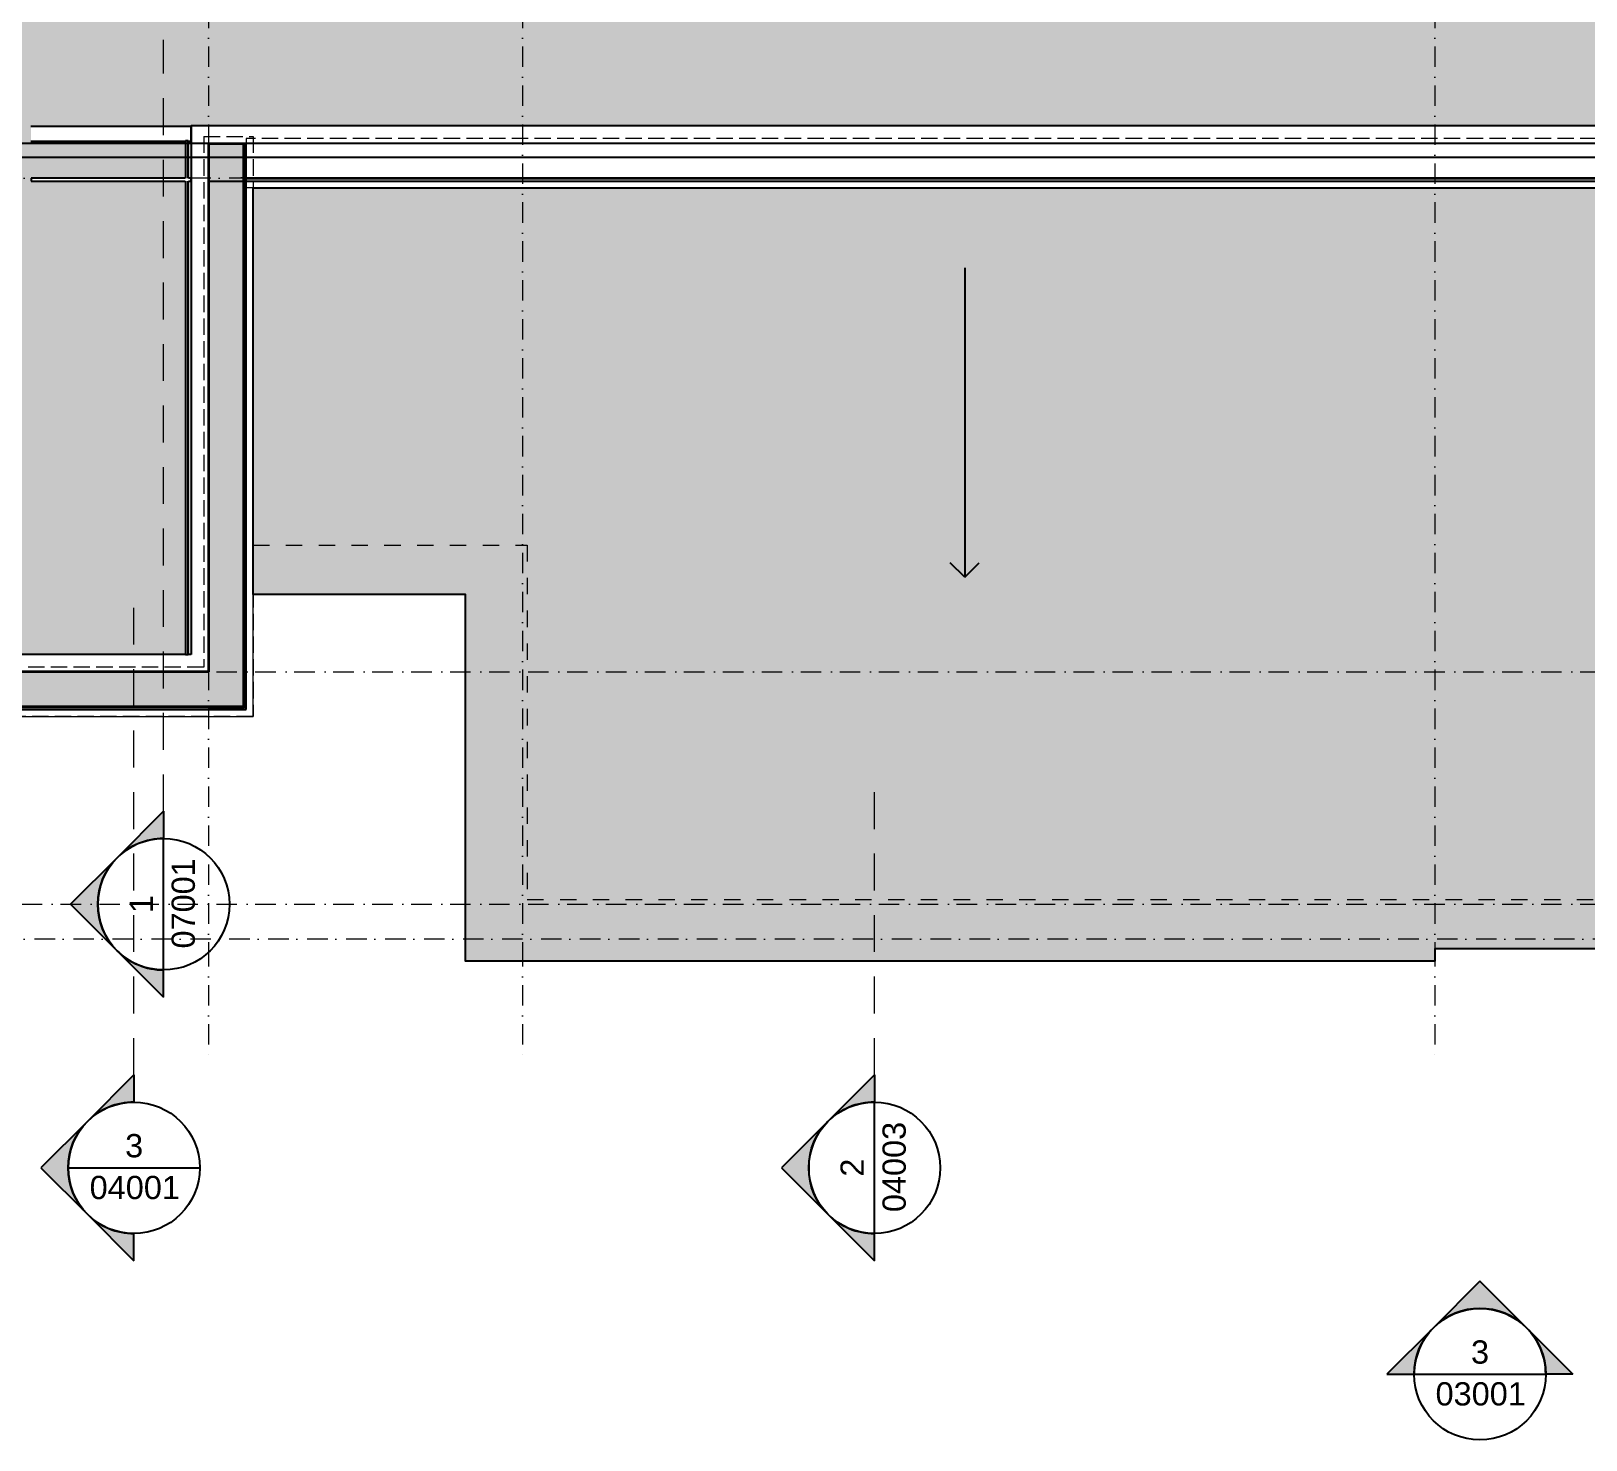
# Model space of a CAD drawing. Header units: millimetres. Extents: x -6231 to 41555, y -4611 to 21681.
# Drawn here: x 4123 to 17501, y -4611 to 7516 of the extents above; entities that cross this region are included whole.
import ezdxf
from ezdxf.enums import TextEntityAlignment as Align

# ---------------------------------------------------------------- set-up
doc = ezdxf.new("R2010")
doc.units = ezdxf.units.MM
doc.header["$MEASUREMENT"] = 0
for name, pattern in [('Dashed', [282.222223, 141.111112, -141.111112]), ('Dot & Dashed', [335.138881, 176.388884, -88.194442, 0, -70.555556]), ('Hidden Line', [195.611112, 141.111112, -54.5]), ('Long Dashed', [529.166651, 317.499995, -211.666656]), ('Wipeout_Contour', [1000, 0, -1000])]:
    doc.linetypes.add(name, pattern=pattern)
for name, color, linetype in [('A-Ee_40_20-M_GeneralFFAndEInternalFixed', 7, 'Continuous'), ('A-Zz_20_10_90-T_TextRoof', 7, 'Continuous'), ('A-Zz_60_50_30-P_MarkerElevation', 7, 'Continuous'), ('A-Zz_60_50_80-P_MarkerSection', 7, 'Continuous'), ('A-Zz_60_50_80-P_MarkerSectionStairs', 7, 'Continuous'), ('NewA-Ee_25_10-M_WallsExternal', 7, 'Continuous'), ('NewA-Ee_25_10-M_WallsInternal', 7, 'Continuous'), ('NewA-Ee_30_10-M_Roofs', 7, 'Continuous'), ('NewA-SL-M_SpacesExternal', 7, 'Continuous'), ('NewA-Zz_35_40_80-M_GridStructural', 7, 'Continuous'), ('NewA-Zz_60_50_90-P_VoidOpening', 7, 'Continuous')]:
    doc.layers.add(name, color=color, linetype=linetype)
doc.styles.add('GENERATED_STYLE_1', font='')
doc.styles.get('GENERATED_STYLE_1').set_extended_font_data('Arial')

# ---------------------------------------------------------------- blocks, each defined once
blk = doc.blocks.new('ROOF OF SECOND FLOOR_Roof-2_1_1', base_point=(18250, 9133))
at = {"layer": 'NewA-SL-M_SpacesExternal', "color": 253, "linetype": 'Continuous', "lineweight": 13}
for p, q in [((6033, 1617), (6033, 6167)), ((6033, 6167), (35233, 6167)), ((1517, 1617), (6033, 1617))]:
    blk.add_line(p, q, dxfattribs=at)
at = {"layer": 'NewA-SL-M_SpacesExternal', "color": 5, "lineweight": 70, "style": 'GENERATED_STYLE_1'}
for tag, height, p in [('ROOM_NAME', 200, (18250, 9441)), ('ROOM_NUMBER', 150, (18250, 9138)), ('adj_text', 150, (18250, 8902))]:
    blk.add_attdef(tag, text='', height=height, dxfattribs=at).set_placement(p, align=Align.TOP_CENTER)
blk = doc.blocks.new('Wall_4_1', base_point=(34850, 6550))
at = {"color": 254, "linetype": 'Wipeout_Contour', "lineweight": 0, "ltscale": 88038.710944}
blk.add_wipeout([(5516, 6684), (34716, 6684), (34700, 6700), (5516, 6700)], dxfattribs=at).dxf.layer = 'NewA-Ee_25_10-M_WallsExternal'
at = {"color": 254, "linetype": 'Wipeout_Contour', "lineweight": 0, "ltscale": 34678.483637}
blk.add_wipeout([(5500, 6700), (5516, 6684), (5516, 6684), (5516, 6700)], dxfattribs=at).dxf.layer = 'NewA-Ee_25_10-M_WallsExternal'
at = {"color": 254, "linetype": 'Wipeout_Contour', "lineweight": 0, "ltscale": 88121.94905}
blk.add_wipeout([(5580, 6620), (34780, 6620), (34716, 6684), (5580, 6684)], dxfattribs=at).dxf.layer = 'NewA-Ee_25_10-M_WallsExternal'
at = {"color": 254, "linetype": 'Wipeout_Contour', "lineweight": 0, "ltscale": 43353.091864}
blk.add_wipeout([(5516, 6683), (5577, 6620), (5580, 6620), (5580, 6684), (5516, 6684)], dxfattribs=at).dxf.layer = 'NewA-Ee_25_10-M_WallsExternal'
at = {"color": 254, "linetype": 'Wipeout_Contour', "lineweight": 0, "ltscale": 88217.434659}
blk.add_wipeout([(5650, 6550), (34850, 6550), (34780, 6620), (5650, 6620)], dxfattribs=at).dxf.layer = 'NewA-Ee_25_10-M_WallsExternal'
at = {"layer": 'NewA-Ee_25_10-M_WallsExternal', "linetype": 'Continuous', "flags": 128}
blk.add_lwpolyline([(34700, 6700), (5500, 6700)], dxfattribs=at)
at = {"color": 254, "linetype": 'Wipeout_Contour', "lineweight": 0, "ltscale": 43314.966389}
blk.add_wipeout([(5580, 6618), (5645, 6550), (5650, 6550), (5650, 6620), (5580, 6620)], dxfattribs=at).dxf.layer = 'NewA-Ee_25_10-M_WallsExternal'
at = {"color": 254, "linetype": 'Wipeout_Contour', "lineweight": 0, "ltscale": 88673.26166}
blk.add_wipeout([(5975, 6250), (35150, 6250), (34850, 6550), (5975, 6550)], dxfattribs=at).dxf.layer = 'NewA-Ee_25_10-M_WallsExternal'
at = {"color": 254, "linetype": 'Wipeout_Contour', "lineweight": 0, "ltscale": 25970.601111}
blk.add_wipeout([(5580, 6620), (5577, 6620), (5580, 6618)], dxfattribs=at).dxf.layer = 'NewA-Ee_25_10-M_WallsExternal'
at = {"color": 254, "linetype": 'Wipeout_Contour', "lineweight": 0, "ltscale": 34997.076368}
blk.add_wipeout([(5955, 6250), (5975, 6250), (5975, 6550), (5955, 6550)], dxfattribs=at).dxf.layer = 'NewA-Ee_25_10-M_WallsExternal'
at = {"color": 254, "linetype": 'Wipeout_Contour', "lineweight": 0, "ltscale": 34963.167044}
blk.add_wipeout([(5950, 6250), (5955, 6250), (5955, 6550), (5950, 6550)], dxfattribs=at).dxf.layer = 'NewA-Ee_25_10-M_WallsExternal'
at = {"color": 254, "linetype": 'Wipeout_Contour', "lineweight": 0, "ltscale": 43394.65933}
blk.add_wipeout([(5650, 6545), (5936, 6250), (5950, 6250), (5950, 6550), (5650, 6550)], dxfattribs=at).dxf.layer = 'NewA-Ee_25_10-M_WallsExternal'
at = {"color": 254, "linetype": 'Wipeout_Contour', "lineweight": 0, "ltscale": 25943.771249}
blk.add_wipeout([(5650, 6550), (5645, 6550), (5650, 6545)], dxfattribs=at).dxf.layer = 'NewA-Ee_25_10-M_WallsExternal'
at = {"color": 254, "linetype": 'Wipeout_Contour', "lineweight": 0, "ltscale": 88697.733038}
blk.add_wipeout([(5975, 6225), (35175, 6225), (35155, 6245), (5975, 6245)], dxfattribs=at).dxf.layer = 'NewA-Ee_25_10-M_WallsExternal'
at = {"color": 254, "linetype": 'Wipeout_Contour', "lineweight": 0, "ltscale": 43137.532822}
blk.add_wipeout([(5955, 6231), (5960, 6225), (5975, 6225), (5975, 6245), (5955, 6245)], dxfattribs=at).dxf.layer = 'NewA-Ee_25_10-M_WallsExternal'
at = {"color": 254, "linetype": 'Wipeout_Contour', "lineweight": 0, "ltscale": 25864.078299}
blk.add_wipeout([(5950, 6245), (5941, 6245), (5950, 6235)], dxfattribs=at).dxf.layer = 'NewA-Ee_25_10-M_WallsExternal'
at = {"layer": 'NewA-Ee_25_10-M_WallsExternal', "linetype": 'Continuous'}
for p, q in [((5950, 6250), (5936, 6250)), ((5950, 6245), (5941, 6245)), ((5955, 6250), (5950, 6250)), ((35150, 6250), (5955, 6250)), ((5975, 6245), (5955, 6245)), ((5955, 6231), (5955, 6245)), ((35155, 6245), (5975, 6245))]:
    blk.add_line(p, q, dxfattribs=at)
at = {"layer": 'NewA-Ee_25_10-M_WallsExternal', "linetype": 'Continuous', "flags": 128}
blk.add_lwpolyline([(5975, 6225), (35175, 6225)], dxfattribs=at)
blk = doc.blocks.new('Wall_7_1', base_point=(34850, 6550))
at = {"color": 254, "linetype": 'Wipeout_Contour', "lineweight": 0, "ltscale": 87940.978713}
blk.add_wipeout([(34850, 6550), (5650, 6550), (5650, 6250), (34850, 6250)], dxfattribs=at).dxf.layer = 'NewA-Ee_25_10-M_WallsExternal'
at = {"layer": 'NewA-Ee_25_10-M_WallsExternal', "linetype": 'Continuous', "flags": 128}
blk.add_lwpolyline([(34850, 6550), (5650, 6550)], dxfattribs=at)
at = {"color": 254, "linetype": 'Wipeout_Contour', "lineweight": 0, "ltscale": 87634.693812}
blk.add_wipeout([(34850, 6245), (5650, 6245), (5650, 6225), (34850, 6225)], dxfattribs=at).dxf.layer = 'NewA-Ee_25_10-M_WallsExternal'
at = {"layer": 'NewA-Ee_25_10-M_WallsExternal', "linetype": 'Continuous'}
for p, q in [((34850, 6250), (5650, 6250)), ((34850, 6245), (5650, 6245))]:
    blk.add_line(p, q, dxfattribs=at)
at = {"layer": 'NewA-Ee_25_10-M_WallsExternal', "linetype": 'Continuous', "flags": 128}
blk.add_lwpolyline([(5975, 6225), (34850, 6225)], dxfattribs=at)
blk = doc.blocks.new('Wall_10_1', base_point=(1900, 2000))
at = {"color": 254, "linetype": 'Wipeout_Contour', "lineweight": 0, "ltscale": 17738.240501}
blk.add_wipeout([(5500, 2150), (2050, 2150), (2034, 2134), (5516, 2134)], dxfattribs=at).dxf.layer = 'NewA-Ee_25_10-M_WallsExternal'
at = {"color": 254, "linetype": 'Wipeout_Contour', "lineweight": 0, "ltscale": 17671.48378}
blk.add_wipeout([(5516, 2134), (2034, 2134), (1970, 2070), (5580, 2070)], dxfattribs=at).dxf.layer = 'NewA-Ee_25_10-M_WallsExternal'
at = {"layer": 'NewA-Ee_25_10-M_WallsExternal', "linetype": 'Continuous', "flags": 128}
blk.add_lwpolyline([(5500, 2150), (2050, 2150)], dxfattribs=at)
at = {"color": 254, "linetype": 'Wipeout_Contour', "lineweight": 0, "ltscale": 17561.254409}
blk.add_wipeout([(5580, 2070), (1970, 2070), (1900, 2000), (5650, 2000)], dxfattribs=at).dxf.layer = 'NewA-Ee_25_10-M_WallsExternal'
at = {"color": 254, "linetype": 'Wipeout_Contour', "lineweight": 0, "ltscale": 17274.318884}
blk.add_wipeout([(5650, 2000), (1900, 2000), (1600, 1700), (5950, 1700)], dxfattribs=at).dxf.layer = 'NewA-Ee_25_10-M_WallsExternal'
at = {"color": 254, "linetype": 'Wipeout_Contour', "lineweight": 0, "ltscale": 17033.953028}
blk.add_wipeout([(5955, 1695), (1595, 1695), (1590, 1690), (5960, 1690)], dxfattribs=at).dxf.layer = 'NewA-Ee_25_10-M_WallsExternal'
at = {"layer": 'NewA-Ee_25_10-M_WallsExternal', "linetype": 'Continuous'}
for p, q in [((5955, 1695), (1595, 1695)), ((5950, 1700), (1600, 1700))]:
    blk.add_line(p, q, dxfattribs=at)
at = {"layer": 'NewA-Ee_25_10-M_WallsExternal', "linetype": 'Continuous', "flags": 128}
blk.add_lwpolyline([(1590, 1690), (5960, 1690)], dxfattribs=at)
blk = doc.blocks.new('Wall_11_1', base_point=(5650, 2000))
at = {"color": 254, "linetype": 'Wipeout_Contour', "lineweight": 0, "ltscale": 25989.80888}
blk.add_wipeout([(5516, 6684), (5500, 6700), (5500, 6684)], dxfattribs=at).dxf.layer = 'NewA-Ee_25_10-M_WallsExternal'
at = {"color": 254, "linetype": 'Wipeout_Contour', "lineweight": 0, "ltscale": 37806.629324}
blk.add_wipeout([(5500, 6684), (5500, 2150), (5516, 2134), (5516, 6683), (5516, 6684)], dxfattribs=at).dxf.layer = 'NewA-Ee_25_10-M_WallsExternal'
at = {"color": 254, "linetype": 'Wipeout_Contour', "lineweight": 0, "ltscale": 25939.340619}
blk.add_wipeout([(5577, 6620), (5516, 6683), (5516, 6620)], dxfattribs=at).dxf.layer = 'NewA-Ee_25_10-M_WallsExternal'
at = {"color": 254, "linetype": 'Wipeout_Contour', "lineweight": 0, "ltscale": 37795.380486}
blk.add_wipeout([(5516, 6620), (5516, 2134), (5580, 2070), (5580, 6618), (5577, 6620)], dxfattribs=at).dxf.layer = 'NewA-Ee_25_10-M_WallsExternal'
at = {"layer": 'NewA-Ee_25_10-M_WallsExternal', "linetype": 'Continuous', "flags": 128}
for points in [[(5500, 6700), (5500, 6684)], [(5500, 6684), (5500, 2150)]]:
    blk.add_lwpolyline(points, dxfattribs=at)
at = {"color": 254, "linetype": 'Wipeout_Contour', "lineweight": 0, "ltscale": 25907.440086}
blk.add_wipeout([(5645, 6550), (5580, 6618), (5580, 6550)], dxfattribs=at).dxf.layer = 'NewA-Ee_25_10-M_WallsExternal'
at = {"color": 254, "linetype": 'Wipeout_Contour', "lineweight": 0, "ltscale": 37842.616314}
blk.add_wipeout([(5580, 6550), (5580, 2070), (5650, 2000), (5650, 6545), (5645, 6550)], dxfattribs=at).dxf.layer = 'NewA-Ee_25_10-M_WallsExternal'
at = {"color": 254, "linetype": 'Wipeout_Contour', "lineweight": 0, "ltscale": 25691.308836}
blk.add_wipeout([(5936, 6250), (5650, 6545), (5650, 6250)], dxfattribs=at).dxf.layer = 'NewA-Ee_25_10-M_WallsExternal'
at = {"color": 254, "linetype": 'Wipeout_Contour', "lineweight": 0, "ltscale": 37845.150032}
blk.add_wipeout([(5650, 6250), (5650, 2000), (5950, 1700), (5950, 6235), (5936, 6250)], dxfattribs=at).dxf.layer = 'NewA-Ee_25_10-M_WallsExternal'
at = {"color": 254, "linetype": 'Wipeout_Contour', "lineweight": 0, "ltscale": 25851.426961}
blk.add_wipeout([(5955, 6225), (5960, 6225), (5955, 6231)], dxfattribs=at).dxf.layer = 'NewA-Ee_25_10-M_WallsExternal'
at = {"color": 254, "linetype": 'Wipeout_Contour', "lineweight": 0, "ltscale": 29619.055839}
blk.add_wipeout([(5955, 6225), (5955, 1695), (5960, 1690), (5960, 6225)], dxfattribs=at).dxf.layer = 'NewA-Ee_25_10-M_WallsExternal'
at = {"layer": 'NewA-Ee_25_10-M_WallsExternal', "linetype": 'Continuous'}
for p, q in [((5950, 6235), (5950, 1700)), ((5955, 6231), (5955, 6225)), ((5955, 6225), (5955, 1695))]:
    blk.add_line(p, q, dxfattribs=at)
at = {"layer": 'NewA-Ee_25_10-M_WallsExternal', "linetype": 'Continuous', "flags": 128}
blk.add_lwpolyline([(5960, 1690), (5960, 6225)], dxfattribs=at)
blk = doc.blocks.new('Wall_14_1', base_point=(1900, 2000))
at = {"color": 254, "linetype": 'Wipeout_Contour', "lineweight": 0, "ltscale": 17201.422194}
blk.add_wipeout([(5650, 2000), (1900, 2000), (1900, 1700), (5650, 1700)], dxfattribs=at).dxf.layer = 'NewA-Ee_25_10-M_WallsExternal'
at = {"layer": 'NewA-Ee_25_10-M_WallsExternal', "linetype": 'Continuous', "flags": 128}
blk.add_lwpolyline([(5650, 2000), (1900, 2000)], dxfattribs=at)
at = {"color": 254, "linetype": 'Wipeout_Contour', "lineweight": 0, "ltscale": 16870.806212}
blk.add_wipeout([(5650, 1695), (1900, 1695), (1900, 1675), (5650, 1675)], dxfattribs=at).dxf.layer = 'NewA-Ee_25_10-M_WallsExternal'
at = {"layer": 'NewA-Ee_25_10-M_WallsExternal', "linetype": 'Continuous'}
for p, q in [((5650, 1700), (1900, 1700)), ((5650, 1695), (1900, 1695))]:
    blk.add_line(p, q, dxfattribs=at)
at = {"layer": 'NewA-Ee_25_10-M_WallsExternal', "linetype": 'Continuous', "flags": 128}
blk.add_lwpolyline([(1900, 1675), (5650, 1675)], dxfattribs=at)
blk = doc.blocks.new('Wall_15_1', base_point=(5650, 2000))
at = {"color": 254, "linetype": 'Wipeout_Contour', "lineweight": 0, "ltscale": 29288.546868}
blk.add_wipeout([(5650, 6225), (5650, 2000), (5950, 2000), (5950, 6225)], dxfattribs=at).dxf.layer = 'NewA-Ee_25_10-M_WallsExternal'
at = {"layer": 'NewA-Ee_25_10-M_WallsExternal', "linetype": 'Continuous', "flags": 128}
blk.add_lwpolyline([(5650, 6225), (5650, 2000)], dxfattribs=at)
at = {"color": 254, "linetype": 'Wipeout_Contour', "lineweight": 0, "ltscale": 29825.318989}
blk.add_wipeout([(5955, 6225), (5955, 2000), (5975, 2000), (5975, 6225)], dxfattribs=at).dxf.layer = 'NewA-Ee_25_10-M_WallsExternal'
at = {"layer": 'NewA-Ee_25_10-M_WallsExternal', "linetype": 'Continuous'}
for p, q in [((5950, 6225), (5950, 2000)), ((5955, 6225), (5955, 2000))]:
    blk.add_line(p, q, dxfattribs=at)
at = {"layer": 'NewA-Ee_25_10-M_WallsExternal', "linetype": 'Continuous', "flags": 128}
for points in [[(5650, 6225), (5950, 6225)], [(5955, 6225), (5960, 6225)], [(5975, 2000), (5975, 6225)]]:
    blk.add_lwpolyline(points, dxfattribs=at)
blk = doc.blocks.new('Wall_56_1', base_point=(4122, 6695))
at = {"color": 254, "linetype": 'Wipeout_Contour', "lineweight": 0, "ltscale": 32850.168417}
blk.add_wipeout([(4122, 6570), (5500, 6570), (5500, 6695), (4122, 6695)], dxfattribs=at).dxf.layer = 'NewA-Ee_25_10-M_WallsInternal'
at = {"layer": 'NewA-Ee_25_10-M_WallsInternal', "linetype": 'Continuous', "flags": 128}
for points in [[(5500, 6695), (4122, 6695)], [(5500, 6570), (5500, 6695)], [(4122, 6570), (5500, 6570)]]:
    blk.add_lwpolyline(points, dxfattribs=at)
blk = doc.blocks.new('Wall_68_1', base_point=(1900, 2000))
at = {"layer": 'NewA-Ee_25_10-M_WallsExternal', "linetype": 'Continuous', "lineweight": 13}
for points in [[(5650, 2000), (1900, 2000), (1600, 1700), (5950, 1700)], [(5955, 1695), (1595, 1695), (1575, 1675), (5975, 1675)]]:
    blk.add_hatch(color=6, dxfattribs=at).paths.add_polyline_path(points)
at = {"layer": 'NewA-Ee_25_10-M_WallsExternal', "linetype": 'Continuous'}
blk.add_line((5955, 1695), (1595, 1695), dxfattribs=at)
at = {"layer": 'NewA-Ee_25_10-M_WallsExternal', "color": 92, "linetype": 'Continuous', "lineweight": 35}
blk.add_line((5950, 1700), (1600, 1700), dxfattribs=at)
at = {"layer": 'NewA-Ee_25_10-M_WallsExternal', "color": 92, "linetype": 'Continuous', "lineweight": 35, "flags": 128}
blk.add_lwpolyline([(5650, 2000), (1900, 2000)], dxfattribs=at)
at = {"layer": 'NewA-Ee_25_10-M_WallsExternal', "linetype": 'Continuous', "flags": 128}
blk.add_lwpolyline([(1575, 1675), (5975, 1675)], dxfattribs=at)
blk = doc.blocks.new('Wall_69_1', base_point=(5650, 6550))
at = {"layer": 'NewA-Ee_25_10-M_WallsExternal', "linetype": 'Continuous', "lineweight": 13}
for points in [[(5650, 6550), (5650, 2000), (5950, 1700), (5950, 6550)], [(5955, 6550), (5955, 1695), (5975, 1675), (5975, 6550)]]:
    blk.add_hatch(color=6, dxfattribs=at).paths.add_polyline_path(points)
at = {"layer": 'NewA-Ee_25_10-M_WallsExternal', "color": 92, "linetype": 'Continuous', "lineweight": 35}
blk.add_line((5950, 6550), (5950, 1700), dxfattribs=at)
at = {"layer": 'NewA-Ee_25_10-M_WallsExternal', "linetype": 'Continuous'}
blk.add_line((5955, 6550), (5955, 1695), dxfattribs=at)
at = {"layer": 'NewA-Ee_25_10-M_WallsExternal', "color": 92, "linetype": 'Continuous', "lineweight": 35, "flags": 128}
for points in [[(5650, 6550), (5650, 2000)], [(5650, 6550), (5950, 6550)]]:
    blk.add_lwpolyline(points, dxfattribs=at)
at = {"layer": 'NewA-Ee_25_10-M_WallsExternal', "linetype": 'Continuous', "flags": 128}
for points in [[(5955, 6550), (5975, 6550)], [(5975, 1675), (5975, 6550)]]:
    blk.add_lwpolyline(points, dxfattribs=at)
blk = doc.blocks.new('Wall_70_1', base_point=(4124, 6225))
at = {"color": 254, "linetype": 'Wipeout_Contour', "lineweight": 0, "ltscale": 33231.940774}
blk.add_wipeout([(5500, 6225), (5500, 6250), (5476, 6250), (5476, 6225)], dxfattribs=at).dxf.layer = 'NewA-Ee_25_10-M_WallsInternal'
at = {"color": 254, "linetype": 'Wipeout_Contour', "lineweight": 0, "ltscale": 31522.318643}
blk.add_wipeout([(5451, 6225), (5451, 6250), (4124, 6250), (4124, 6225)], dxfattribs=at).dxf.layer = 'NewA-Ee_25_10-M_WallsInternal'
at = {"layer": 'NewA-Ee_25_10-M_WallsInternal', "linetype": 'Continuous', "flags": 128}
for points in [[(5451, 6250), (4124, 6250)], [(4124, 6250), (4124, 6225)], [(4124, 6225), (5451, 6225)], [(5500, 6250), (5476, 6250)], [(5476, 6225), (5500, 6225)], [(5500, 6225), (5500, 6250)]]:
    blk.add_lwpolyline(points, dxfattribs=at)
blk = doc.blocks.new('Wall_71_1', base_point=(5451, 2150))
at = {"color": 254, "linetype": 'Wipeout_Contour', "lineweight": 0, "ltscale": 28831.08902}
blk.add_wipeout([(5476, 2150), (5476, 6570), (5451, 6570), (5451, 2150)], dxfattribs=at).dxf.layer = 'NewA-Ee_25_10-M_WallsInternal'
at = {"layer": 'NewA-Ee_25_10-M_WallsInternal', "linetype": 'Continuous', "flags": 128}
for points in [[(5476, 6570), (5451, 6570)], [(5451, 6570), (5451, 6250)], [(5476, 6250), (5476, 6570)], [(5451, 6225), (5451, 2150)], [(5476, 2150), (5476, 6225)], [(5451, 2150), (5476, 2150)]]:
    blk.add_lwpolyline(points, dxfattribs=at)
blk = doc.blocks.new('Standard grid marker')
at = {"layer": 'NewA-Zz_35_40_80-M_GridStructural', "color": 6, "linetype": 'Dot & Dashed', "lineweight": 13}
for p, q in [((1000, 0), (18131, 0)), ((18131, 0), (19131, 0))]:
    blk.add_line(p, q, dxfattribs=at)
at = {"layer": 'NewA-Zz_35_40_80-M_GridStructural', "style": 'GENERATED_STYLE_1'}
blk.add_attdef('AC_MarkerText_1', text='', height=250, rotation=90, dxfattribs=at).set_placement((-250, 14), align=Align.MIDDLE_CENTER)
blk = doc.blocks.new('Standard grid marker_2')
at = {"layer": 'NewA-Zz_35_40_80-M_GridStructural', "color": 6, "linetype": 'Dot & Dashed', "lineweight": 13}
blk.add_line((1000, 0), (40176, 0), dxfattribs=at)
at = {"layer": 'NewA-Zz_35_40_80-M_GridStructural', "style": 'GENERATED_STYLE_1'}
blk.add_attdef('AC_MarkerText_1', text='', height=250, dxfattribs=at).set_placement((41426, 14), align=Align.MIDDLE_CENTER)
blk = doc.blocks.new('Standard grid marker_4')
at = {"layer": 'NewA-Zz_35_40_80-M_GridStructural', "color": 6, "linetype": 'Dot & Dashed', "lineweight": 13}
blk.add_line((1000, 0), (40176, 0), dxfattribs=at)
blk = doc.blocks.new('Beam_4_1', base_point=(34850, 6550))
at = {"layer": 'NewA-Ee_25_10-M_WallsExternal', "color": 6, "linetype": 'Hidden Line', "lineweight": 13}
for p, q in [((34808, 6592), (5975, 6592)), ((5975, 6592), (5975, 6167)), ((35233, 6167), (5975, 6167))]:
    blk.add_line(p, q, dxfattribs=at)
at = {"layer": 'NewA-Ee_25_10-M_WallsExternal', "color": 251, "linetype": 'Dot & Dashed', "lineweight": 13}
blk.add_line((34850, 6550), (5975, 6550), dxfattribs=at)
blk = doc.blocks.new('Beam_6_1', base_point=(5650, 6608))
at = {"layer": 'NewA-Ee_25_10-M_WallsExternal', "color": 6, "linetype": 'Hidden Line', "lineweight": 13}
for p, q in [((5608, 6608), (5608, 2042)), ((5608, 6608), (6033, 6608)), ((6033, 6608), (6033, 1617))]:
    blk.add_line(p, q, dxfattribs=at)
at = {"layer": 'NewA-Ee_25_10-M_WallsExternal', "color": 251, "linetype": 'Dot & Dashed', "lineweight": 13}
blk.add_line((5650, 6608), (5650, 2000), dxfattribs=at)
blk = doc.blocks.new('Beam_7_1', base_point=(5650, 2000))
at = {"layer": 'NewA-Ee_25_10-M_WallsExternal', "color": 6, "linetype": 'Hidden Line', "lineweight": 13}
for p, q in [((5608, 2042), (1942, 2042)), ((6033, 1617), (1517, 1617))]:
    blk.add_line(p, q, dxfattribs=at)
at = {"layer": 'NewA-Ee_25_10-M_WallsExternal', "color": 251, "linetype": 'Dot & Dashed', "lineweight": 13}
blk.add_line((5650, 2000), (1900, 2000), dxfattribs=at)
blk = doc.blocks.new('Beam_9_1', base_point=(34850, 6550))
at = {"layer": 'NewA-Ee_30_10-M_Roofs', "color": 251, "linetype": 'Dot & Dashed', "lineweight": 13}
blk.add_line((34850, 6550), (0, 6550), dxfattribs=at)
at = {"layer": 'NewA-Ee_30_10-M_Roofs', "linetype": 'Continuous'}
blk.add_line((34850, 6550), (0, 6550), dxfattribs=at)
blk = doc.blocks.new('Beam_10_1', base_point=(5650, 6550))
at = {"layer": 'NewA-Ee_30_10-M_Roofs', "color": 251, "linetype": 'Dot & Dashed', "lineweight": 13}
blk.add_line((5650, 6550), (1900, 6550), dxfattribs=at)
at = {"layer": 'NewA-Ee_30_10-M_Roofs', "linetype": 'Continuous'}
for p, q in [((5650, 6550), (1900, 6550)), ((5650, 2000), (1900, 2000))]:
    blk.add_line(p, q, dxfattribs=at)
blk = doc.blocks.new('Line_2_1', base_point=(12156, 5478))
at = {"layer": 'A-Zz_20_10_90-T_TextRoof', "linetype": 'Continuous'}
for p, q in [((12156, 5478), (12156, 2815)), ((12156, 2815), (12031, 2940)), ((12156, 2815), (12281, 2940))]:
    blk.add_line(p, q, dxfattribs=at)
blk = doc.blocks.new('Cutting Plane_2_1', base_point=(11380, -2269))
at = {"layer": 'A-Zz_60_50_80-P_MarkerSection', "linetype": 'Continuous'}
for points in [[(11380, -1469), (11380, -1703, 0.198912), (10980, -1869)], [(10980, -2669, -0.414214), (10980, -1869), (10580, -2269)], [(11380, -3069), (11380, -2835, -0.198912), (10980, -2669)]]:
    blk.add_hatch(color=256, dxfattribs=at).paths.add_polyline_path(points)
at = {"layer": 'A-Zz_60_50_80-P_MarkerSection', "color": 6, "linetype": 'Long Dashed', "lineweight": 13}
blk.add_line((11380, -1469), (11380, 1144), dxfattribs=at)
at = {"layer": 'A-Zz_60_50_80-P_MarkerSection', "linetype": 'Continuous'}
for p, q in [((10980, -1869), (11380, -1469)), ((11380, -1469), (11380, -1703)), ((11380, -2835), (11380, -1703)), ((10980, -1869), (10580, -2269)), ((10580, -2269), (10980, -2669)), ((10980, -2669), (11380, -3069)), ((11380, -3069), (11380, -2835))]:
    blk.add_line(p, q, dxfattribs=at)
blk.add_circle((11380, -2269), 566, dxfattribs=at)
for start, end in [(90, 135), (135, 225), (225, 270)]:
    blk.add_arc((11380, -2269), 566, start, end, dxfattribs=at)
at = {"layer": 'A-Zz_60_50_80-P_MarkerSection', "char_height": 200, "attachment_point": 7, "rotation": 90, "style": 'GENERATED_STYLE_1'}
for s, insert in [('\\A1;{\\fArial|b0|i0|c0|p34;04003}', (11652, -2650)), ('\\A1;{\\fArial|b0|i0|c0|p34;2}', (11288, -2345))]:
    blk.add_mtext(s, dxfattribs=dict(at, insert=insert))
blk = doc.blocks.new('Cutting Plane_6_1', base_point=(5263, 0))
at = {"layer": 'A-Zz_60_50_80-P_MarkerSectionStairs', "linetype": 'Continuous'}
for points in [[(5263, 800), (5263, 566, 0.198912), (4863, 400)], [(4863, -400, -0.414214), (4863, 400), (4463, 0)], [(5263, -800), (5263, -566, -0.198912), (4863, -400)]]:
    blk.add_hatch(color=256, dxfattribs=at).paths.add_polyline_path(points)
at = {"layer": 'A-Zz_60_50_80-P_MarkerSectionStairs', "color": 6, "linetype": 'Long Dashed', "lineweight": 13}
blk.add_line((5263, 800), (5263, 7442), dxfattribs=at)
at = {"layer": 'A-Zz_60_50_80-P_MarkerSectionStairs', "linetype": 'Continuous'}
for p, q in [((4863, 400), (5263, 800)), ((5263, 800), (5263, 566)), ((5263, -566), (5263, 566)), ((4863, 400), (4463, 0)), ((4463, 0), (4863, -400)), ((4863, -400), (5263, -800)), ((5263, -800), (5263, -566))]:
    blk.add_line(p, q, dxfattribs=at)
blk.add_circle((5263, 0), 566, dxfattribs=at)
for start, end in [(90, 135), (135, 225), (225, 270)]:
    blk.add_arc((5263, 0), 566, start, end, dxfattribs=at)
at = {"layer": 'A-Zz_60_50_80-P_MarkerSectionStairs', "char_height": 200, "attachment_point": 7, "rotation": 90, "style": 'GENERATED_STYLE_1'}
for s, insert in [('\\A1;{\\fArial|b0|i0|c0|p34;07001}', (5535, -381)), ('\\A1;{\\fArial|b0|i0|c0|p34;1}', (5172, -76))]:
    blk.add_mtext(s, dxfattribs=dict(at, insert=insert))
blk = doc.blocks.new('Elevation_4_1', base_point=(-7813, -4045))
at = {"layer": 'A-Zz_60_50_30-P_MarkerElevation', "linetype": 'Continuous'}
for points in [[(16189, -3645, -0.414214), (16989, -3645), (16589, -3245)], [(15789, -4045), (16023, -4045, -0.198912), (16189, -3645)], [(17389, -4045), (17154, -4045, 0.198912), (16989, -3645)]]:
    blk.add_hatch(color=256, dxfattribs=at).paths.add_polyline_path(points)
for p, q in [((16589, -3245), (16189, -3645)), ((16989, -3645), (16589, -3245)), ((16189, -3645), (15789, -4045)), ((16989, -3645), (17389, -4045)), ((15789, -4045), (16023, -4045)), ((16023, -4045), (17154, -4045)), ((17389, -4045), (17154, -4045))]:
    blk.add_line(p, q, dxfattribs=at)
blk.add_circle((16589, -4045), 566, dxfattribs=at)
for start, end in [(45, 135), (135, 180), (0, 45)]:
    blk.add_arc((16589, -4045), 566, start, end, dxfattribs=at)
at = {"layer": 'A-Zz_60_50_30-P_MarkerElevation', "char_height": 200, "attachment_point": 7, "style": 'GENERATED_STYLE_1'}
for s, insert in [('\\A1;{\\fArial|b0|i0|c0|p34;3}', (16512, -3957)), ('\\A1;{\\fArial|b0|i0|c0|p34;03001}', (16207, -4317))]:
    blk.add_mtext(s, dxfattribs=dict(at, insert=insert))
blk = doc.blocks.new('Cutting Plane_9_1', base_point=(5008, -2269))
at = {"layer": 'A-Zz_60_50_80-P_MarkerSection', "linetype": 'Continuous'}
for points in [[(5008, -1469), (5008, -1703, 0.198912), (4608, -1869)], [(4608, -2669, -0.414214), (4608, -1869), (4208, -2269)], [(5008, -3069), (5008, -2835, -0.198912), (4608, -2669)]]:
    blk.add_hatch(color=256, dxfattribs=at).paths.add_polyline_path(points)
at = {"layer": 'A-Zz_60_50_80-P_MarkerSection', "color": 6, "linetype": 'Long Dashed', "lineweight": 13}
blk.add_line((5008, -1469), (5008, 2731), dxfattribs=at)
at = {"layer": 'A-Zz_60_50_80-P_MarkerSection', "linetype": 'Continuous'}
for p, q in [((4608, -1869), (5008, -1469)), ((5008, -1469), (5008, -1703)), ((4608, -1869), (4208, -2269)), ((4208, -2269), (4608, -2669)), ((4442, -2269), (5574, -2269)), ((4608, -2669), (5008, -3069)), ((5008, -3069), (5008, -2835))]:
    blk.add_line(p, q, dxfattribs=at)
blk.add_circle((5008, -2269), 566, dxfattribs=at)
for start, end in [(90, 135), (135, 225), (225, 270)]:
    blk.add_arc((5008, -2269), 566, start, end, dxfattribs=at)
at = {"layer": 'A-Zz_60_50_80-P_MarkerSection', "char_height": 200, "attachment_point": 7, "style": 'GENERATED_STYLE_1'}
for s, insert in [('\\A1;{\\fArial|b0|i0|c0|p34;3}', (4932, -2181)), ('\\A1;{\\fArial|b0|i0|c0|p34;04001}', (4627, -2541))]:
    blk.add_mtext(s, dxfattribs=dict(at, insert=insert))
blk = doc.blocks.new('Beam_11_1', base_point=(34850, 6427))
at = {"layer": 'NewA-Zz_60_50_90-P_VoidOpening', "color": 251, "linetype": 'Dot & Dashed', "lineweight": 13}
blk.add_line((34850, 6427), (0, 6427), dxfattribs=at)
at = {"layer": 'NewA-Zz_60_50_90-P_VoidOpening', "linetype": 'Continuous'}
blk.add_line((34850, 6427), (0, 6427), dxfattribs=at)

msp = doc.modelspace()

# ---------------------------------------------------------------- hatches: boundary and pattern name
at = {"layer": 'A-Ee_40_20-M_GeneralFFAndEInternalFixed', "linetype": 'Continuous', "lineweight": 13}
for color, points in [(9, [(150.3, 15099.7), (34699.7, 15099.7), (34699.7, 6700.3), (5499.7, 6700.3), (5499.7, 2150.3), (2050.3, 2150.3), (2050.3, 6700.3), (150.3, 6700.3)]), (254, [(6033.1, 2666.8), (6033.1, 6166.9), (28433.1, 6166.9), (28433.1, -383.1), (16200, -383.1), (16200, -490.1), (7859.9, -490.1), (7859.9, 2666.8)])]:
    msp.add_hatch(color=color, dxfattribs=at).paths.add_polyline_path(points)

# ---------------------------------------------------------------- linework, layer by layer
at = {"layer": 'A-Ee_40_20-M_GeneralFFAndEInternalFixed', "color": 6, "linetype": 'Dashed', "lineweight": 13}
for p, q in [((8391.8, 3091.8), (8391.8, 41.8)), ((7859.9, 2666.8), (7859.9, -490.1)), ((8391.8, 41.8), (28008.2, 41.8)), ((16200, -490.1), (16200, -383.1)), ((16200, -383.1), (28433.1, -383.1)), ((7859.9, -490.1), (16200, -490.1))]:
    msp.add_line(p, q, dxfattribs=at)
at = {"layer": 'A-Ee_40_20-M_GeneralFFAndEInternalFixed', "linetype": 'Continuous', "flags": 128}
for points in [[(150.3, 15099.7), (34699.7, 15099.7), (34699.7, 6700.3), (5499.7, 6700.3), (5499.7, 2150.3), (2050.3, 2150.3), (2050.3, 6700.3), (150.3, 6700.3)], [(6033.1, 2666.8), (6033.1, 6166.9), (28433.1, 6166.9), (28433.1, -383.1), (16200, -383.1), (16200, -490.1), (7859.9, -490.1), (7859.9, 2666.8)]]:
    msp.add_lwpolyline(points, close=True, dxfattribs=at)

# ---------------------------------------------------------------- block references
at = {"layer": 'A-Zz_20_10_90-T_TextRoof', "linetype": 'Continuous'}
msp.add_blockref('Line_2_1', (12156.3, 5478.2), dxfattribs=at)
at = {"layer": 'A-Zz_60_50_30-P_MarkerElevation', "color": 82, "lineweight": 13}
msp.add_blockref('Elevation_4_1', (-7812.6, -4045.4), dxfattribs=at)
at = {"layer": 'A-Zz_60_50_80-P_MarkerSection', "color": 6, "lineweight": 13}
msp.add_blockref('Cutting Plane_2_1', (11379.6, -2269), dxfattribs=at)
at = {"layer": 'NewA-SL-M_SpacesExternal', "linetype": 'Continuous'}
msp.add_blockref('ROOF OF SECOND FLOOR_Roof-2_1_1', (18249.6, 9132.9), dxfattribs=at)
at = {"layer": 'NewA-Zz_35_40_80-M_GridStructural', "color": 1, "linetype": 'Continuous', "lineweight": 18, "zscale": 1000}
msp.add_blockref('Standard grid marker_2', (-1652.3, 0), dxfattribs=at)
at = {"layer": 'NewA-Zz_35_40_80-M_GridStructural', "color": 1, "linetype": 'Continuous', "lineweight": 18, "zscale": 1000, "rotation": 180}
msp.add_blockref('Standard grid marker_4', (39523.3, -300), dxfattribs=at)

# ---------------------------------------------------------------- next in the draw order: block references
at = {"layer": 'NewA-Ee_25_10-M_WallsExternal', "color": 92, "lineweight": 35}
for name, p in [('Wall_4_1', (34850, 6550)), ('Wall_10_1', (1900, 2000))]:
    msp.add_blockref(name, p, dxfattribs=at)

# ---------------------------------------------------------------- next in the draw order: block references
msp.add_blockref('Wall_7_1', (34850, 6550), dxfattribs=at)

# ---------------------------------------------------------------- next in the draw order: block references
msp.add_blockref('Wall_11_1', (5650, 2000), dxfattribs=at)
at = {"layer": 'NewA-Zz_35_40_80-M_GridStructural', "color": 1, "linetype": 'Continuous', "lineweight": 18, "zscale": 1000, "rotation": 270}
for p in [(8350, 17770.2), (16200, 17770.2)]:
    msp.add_blockref('Standard grid marker', p, dxfattribs=at)

# ---------------------------------------------------------------- next in the draw order: block references
at = {"layer": 'NewA-Ee_25_10-M_WallsExternal', "color": 92, "lineweight": 35}
msp.add_blockref('Wall_14_1', (1900, 2000), dxfattribs=at)
at = {"layer": 'NewA-Ee_25_10-M_WallsInternal', "color": 92, "lineweight": 35}
for name, p in [('Wall_56_1', (4122.3, 6694.8)), ('Wall_70_1', (4124, 6225.1))]:
    msp.add_blockref(name, p, dxfattribs=at)

# ---------------------------------------------------------------- next in the draw order: block references
at = {"layer": 'NewA-Ee_25_10-M_WallsExternal', "color": 92, "lineweight": 35}
msp.add_blockref('Wall_15_1', (5650, 2000), dxfattribs=at)
at = {"layer": 'NewA-Ee_25_10-M_WallsInternal', "color": 92, "lineweight": 35}
msp.add_blockref('Wall_71_1', (5450.7, 2150.3), dxfattribs=at)

# ---------------------------------------------------------------- next in the draw order: linework, layer by layer
at = {"layer": 'A-Ee_40_20-M_GeneralFFAndEInternalFixed', "color": 6, "linetype": 'Dashed', "lineweight": 13}
for p, q in [((6033.1, 3091.8), (8391.8, 3091.8)), ((6033.1, 2666.8), (7859.9, 2666.8))]:
    msp.add_line(p, q, dxfattribs=at)

# ---------------------------------------------------------------- next in the draw order: block references
at = {"layer": 'A-Zz_60_50_80-P_MarkerSection', "color": 6, "lineweight": 13}
msp.add_blockref('Cutting Plane_9_1', (5008, -2269), dxfattribs=at)
at = {"layer": 'A-Zz_60_50_80-P_MarkerSectionStairs', "color": 6, "lineweight": 13}
msp.add_blockref('Cutting Plane_6_1', (5263.1, 0), dxfattribs=at)
at = {"layer": 'NewA-Ee_25_10-M_WallsExternal', "color": 6, "lineweight": 13}
for name, p in [('Beam_6_1', (5650, 6608.2)), ('Beam_4_1', (34850, 6550)), ('Beam_7_1', (5650, 2000))]:
    msp.add_blockref(name, p, dxfattribs=at)
at = {"layer": 'NewA-Ee_25_10-M_WallsExternal', "color": 92, "lineweight": 35}
for name, p in [('Wall_69_1', (5650, 6550)), ('Wall_68_1', (1900, 2000))]:
    msp.add_blockref(name, p, dxfattribs=at)
at = {"layer": 'NewA-Ee_30_10-M_Roofs', "color": 6, "lineweight": 13}
for name, p in [('Beam_9_1', (34850, 6550)), ('Beam_10_1', (5650, 6550))]:
    msp.add_blockref(name, p, dxfattribs=at)
at = {"layer": 'NewA-Zz_35_40_80-M_GridStructural', "color": 1, "linetype": 'Continuous', "lineweight": 18, "zscale": 1000}
for name, p, rotation in [('Standard grid marker', (5650, 17770.2), 270), ('Standard grid marker_4', (39523.3, 6250), 180)]:
    msp.add_blockref(name, p, dxfattribs=dict(at, rotation=rotation))
for p in [(-1652.3, 6550), (-1652.3, 2000)]:
    msp.add_blockref('Standard grid marker_2', p, dxfattribs=at)
at = {"layer": 'NewA-Zz_60_50_90-P_VoidOpening', "color": 6, "lineweight": 13}
msp.add_blockref('Beam_11_1', (34850, 6426.7), dxfattribs=at)

doc.saveas('drawing.dxf')
